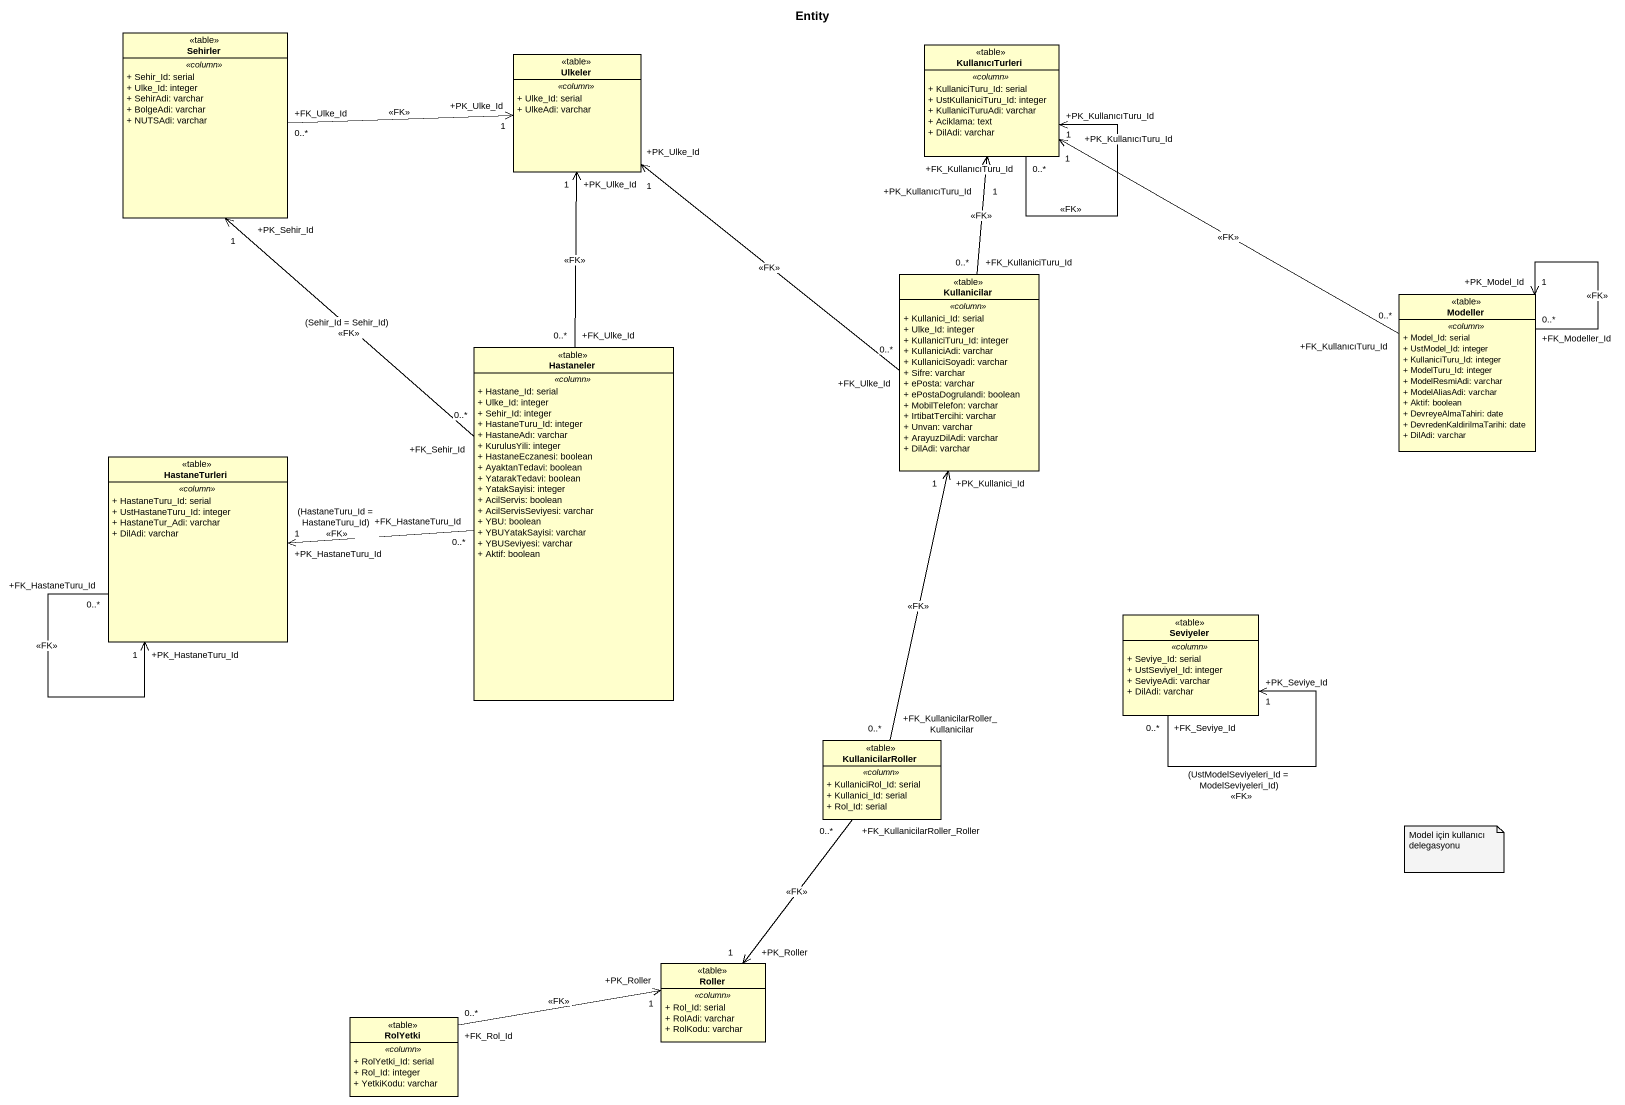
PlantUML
@startuml
title Entity
hide circle
hide empty members
skinparam classAttributeIconSize 0
class Sehirler <<table>> {
  .. <<column>> ..
  + Sehir_Id: serial
  + Ulke_Id: integer
  + SehirAdi: varchar
  + BolgeAdi: varchar
  + NUTSAdi: varchar
}
class Ulkeler <<table>> {
  .. <<column>> ..
  + Ulke_Id: serial
  + UlkeAdi: varchar
}
class KullanıcıTurleri <<table>> {
  .. <<column>> ..
  + KullaniciTuru_Id: serial
  + UstKullaniciTuru_Id: integer
  + KullaniciTuruAdi: varchar
  + Aciklama: text
  + DilAdi: varchar
}
class Kullanicilar <<table>> {
  .. <<column>> ..
  + Kullanici_Id: serial
  + Ulke_Id: integer
  + KullaniciTuru_Id: integer
  + KullaniciAdi: varchar
  + KullaniciSoyadi: varchar
  + Sifre: varchar
  + ePosta: varchar
  + ePostaDogrulandi: boolean
  + MobilTelefon: varchar
  + IrtibatTercihi: varchar
  + Unvan: varchar
  + ArayuzDilAdi: varchar
  + DilAdi: varchar
}
class Modeller <<table>> {
  .. <<column>> ..
  + Model_Id: serial
  + UstModel_Id: integer
  + KullaniciTuru_Id: integer
  + ModelTuru_Id: integer
  + ModelResmiAdi: varchar
  + ModelAliasAdi: varchar
  + Aktif: boolean
  + DevreyeAlmaTahiri: date
  + DevredenKaldirilmaTarihi: date
  + DilAdi: varchar
}
class Hastaneler <<table>> {
  .. <<column>> ..
  + Hastane_Id: serial
  + Ulke_Id: integer
  + Sehir_Id: integer
  + HastaneTuru_Id: integer
  + HastaneAdı: varchar
  + KurulusYili: integer
  + HastaneEczanesi: boolean
  + AyaktanTedavi: boolean
  + YatarakTedavi: boolean
  + YatakSayisi: integer
  + AcilServis: boolean
  + AcilServisSeviyesi: varchar
  + YBU: boolean
  + YBUYatakSayisi: varchar
  + YBUSeviyesi: varchar
  + Aktif: boolean
}
class HastaneTurleri <<table>> {
  .. <<column>> ..
  + HastaneTuru_Id: serial
  + UstHastaneTuru_Id: integer
  + HastaneTur_Adi: varchar
  + DilAdi: varchar
}
class Seviyeler <<table>> {
  .. <<column>> ..
  + Seviye_Id: serial
  + UstSeviyel_Id: integer
  + SeviyeAdi: varchar
  + DilAdi: varchar
}
class KullanicilarRoller <<table>> {
  .. <<column>> ..
  + KullaniciRol_Id: serial
  + Kullanici_Id: serial
  + Rol_Id: serial
}
class Roller <<table>> {
  .. <<column>> ..
  + Rol_Id: serial
  + RolAdi: varchar
  + RolKodu: varchar
}
class RolYetki <<table>> {
  .. <<column>> ..
  + RolYetki_Id: serial
  + Rol_Id: integer
  + YetkiKodu: varchar
}
Sehirler "+FK_Ulke_Id\n0..*" -right-> "+PK_Ulke_Id\n1" Ulkeler : <<FK>>
KullanıcıTurleri "+FK_KullanıcıTuru_Id\n0..*" --> "+PK_KullanıcıTuru_Id\n1" KullanıcıTurleri : <<FK>>
Kullanicilar "+FK_Ulke_Id\n0..*" -up-> "+PK_Ulke_Id\n1" Ulkeler : <<FK>>
Kullanicilar "+FK_KullaniciTuru_Id\n0..*" -up-> "+PK_KullanıcıTuru_Id\n1" KullanıcıTurleri : <<FK>>
Modeller "+FK_KullanıcıTuru_Id\n0..*" -left-> "+PK_KullanıcıTuru_Id\n1" KullanıcıTurleri : <<FK>>
Modeller "+FK_Modeller_Id\n0..*" --> "+PK_Model_Id\n1" Modeller : <<FK>>
Hastaneler "+FK_Sehir_Id\n0..*" -up-> "+PK_Sehir_Id\n1" Sehirler : (Sehir_Id = Sehir_Id)\n<<FK>>
Hastaneler "+FK_Ulke_Id\n0..*" -up-> "+PK_Ulke_Id\n1" Ulkeler : <<FK>>
Hastaneler "+FK_HastaneTuru_Id\n0..*" -left-> "+PK_HastaneTuru_Id\n1" HastaneTurleri : (HastaneTuru_Id = HastaneTuru_Id)\n<<FK>>
HastaneTurleri "+FK_HastaneTuru_Id\n0..*" --> "+PK_HastaneTuru_Id\n1" HastaneTurleri : <<FK>>
Seviyeler "+FK_Seviye_Id\n0..*" --> "+PK_Seviye_Id\n1" Seviyeler : (UstModelSeviyeleri_Id = ModelSeviyeleri_Id)\n<<FK>>
KullanicilarRoller "+FK_KullanicilarRoller_Kullanicilar\n0..*" -up-> "+PK_Kullanici_Id\n1" Kullanicilar : <<FK>>
KullanicilarRoller "+FK_KullanicilarRoller_Roller\n0..*" --> "+PK_Roller\n1" Roller : <<FK>>
RolYetki "+FK_Rol_Id\n0..*" -right-> "+PK_Roller\n1" Roller : <<FK>>
note as N1
  Model için kullanıcı delegasyonu
end note
@enduml
